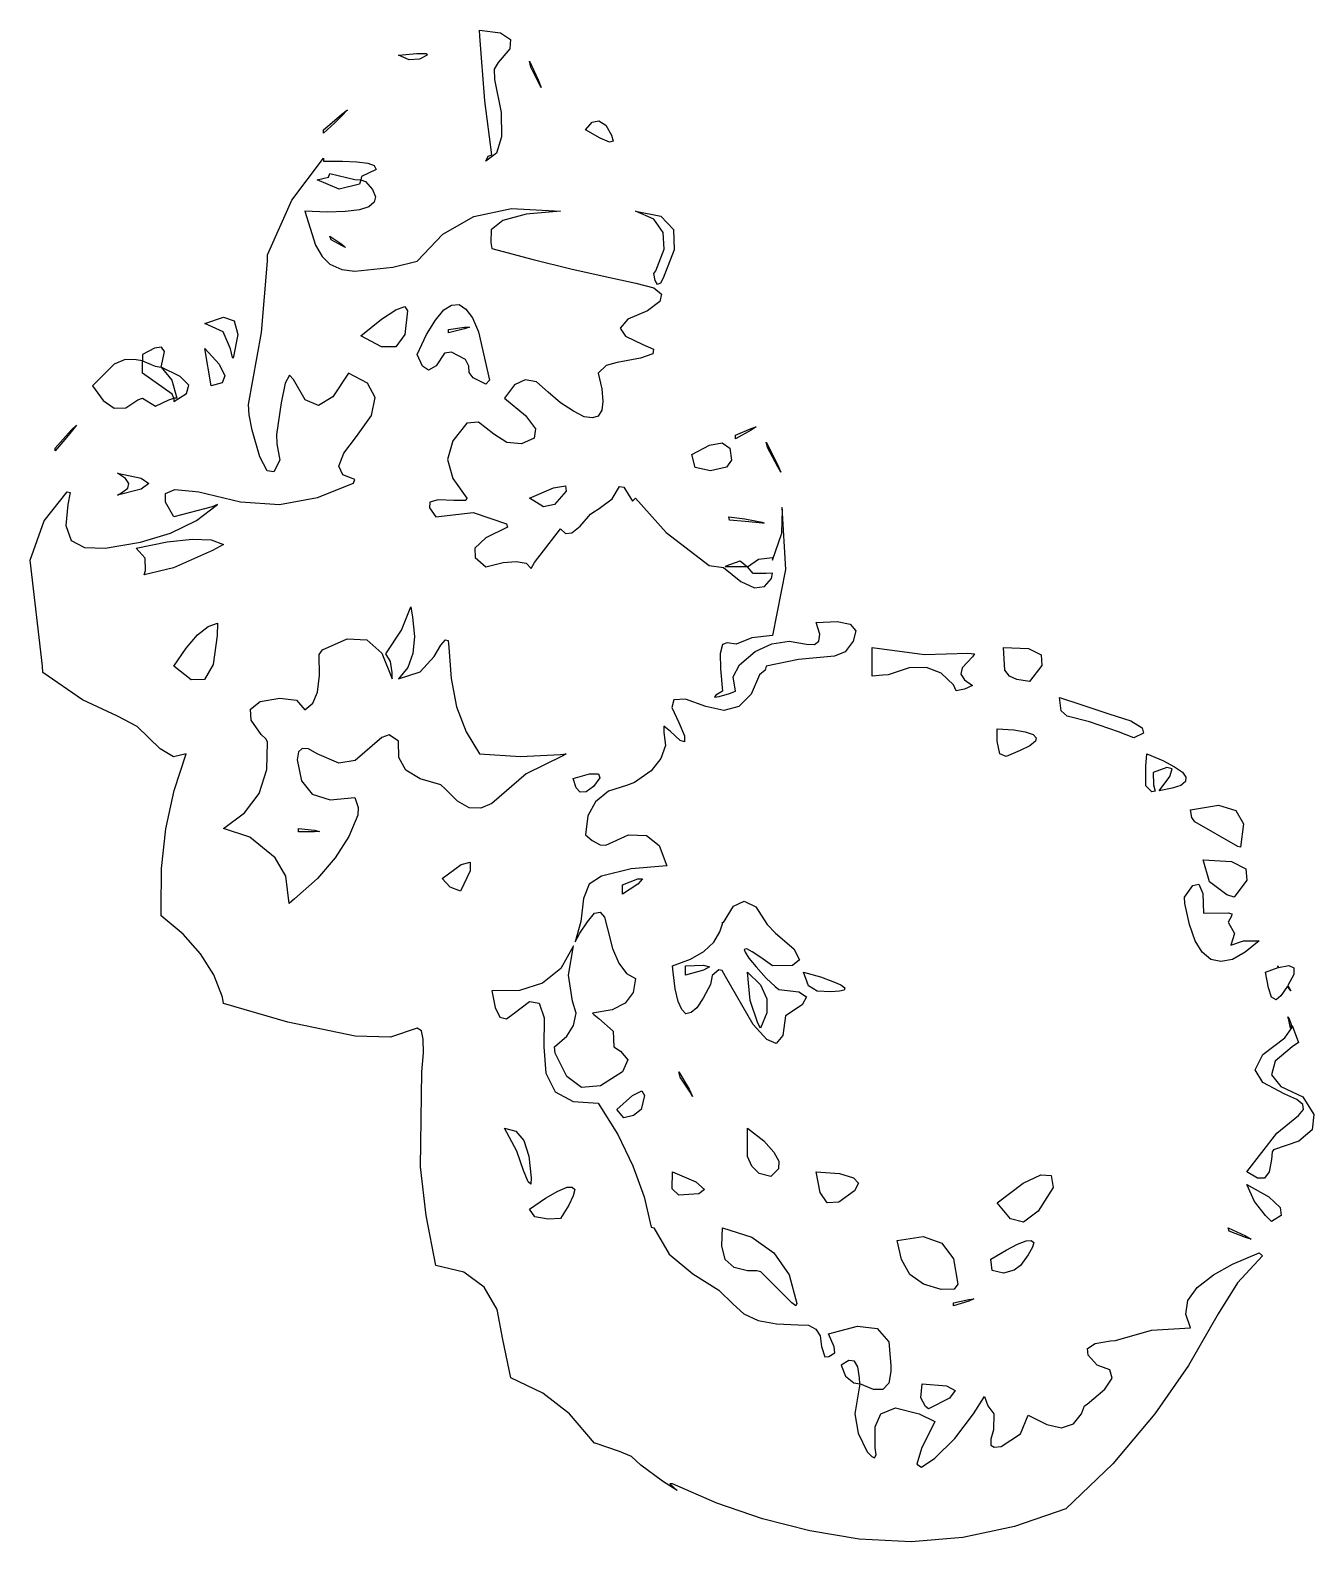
# Model space of a CAD drawing. Extents: x 0.79 to 3.81, y 5.59 to 9.16.
import ezdxf

# ---------------------------------------------------------------- set-up
doc = ezdxf.new("R2010")
doc.units = 0
doc.layers.get('0').update_dxf_attribs({"linetype": 'CONTINUOUS'})

msp = doc.modelspace()

# ---------------------------------------------------------------- linework, layer by layer
for p, q in [((1.8464, 9.1456), (1.8454, 9.1596)), ((1.8454, 9.1596), (1.8954, 9.1536)), ((1.8584, 8.9926), (1.8464, 9.1456)), ((1.8954, 9.1536), (1.9184, 9.1376)), ((1.9184, 9.1376), (1.9174, 9.1156)), ((1.6544, 9.1006), (1.6974, 9.1046)), ((1.6794, 9.0896), (1.6544, 9.1006)), ((1.6974, 9.1046), (1.7194, 9.1046)), ((1.7224, 9.1006), (1.7044, 9.0916)), ((1.7194, 9.1046), (1.7224, 9.1006)), ((1.9174, 9.1156), (1.8894, 9.0836)), ((1.7044, 9.0916), (1.6794, 9.0896)), ((1.8894, 9.0836), (1.8804, 9.0676)), ((1.8804, 9.0676), (1.8814, 9.0436)), ((1.9664, 9.0726), (1.9634, 9.0866)), ((1.9634, 9.0866), (1.9844, 9.0426)), ((1.9854, 9.0346), (1.9664, 9.0726)), ((1.8814, 9.0436), (1.8964, 8.9656)), ((1.9844, 9.0426), (1.9914, 9.0246)), ((1.9914, 9.0246), (1.9854, 9.0346)), ((1.8744, 8.8656), (1.8584, 8.9926)), ((1.5034, 8.9466), (1.5204, 8.9616)), ((1.5204, 8.9576), (1.5034, 8.9406)), ((1.5204, 8.9616), (1.5344, 8.9716)), ((1.5344, 8.9716), (1.5204, 8.9576)), ((1.8964, 8.9656), (1.8974, 8.9076)), ((1.4774, 8.9246), (1.5034, 8.9466)), ((1.5034, 8.9406), (1.4774, 8.9166)), ((1.4774, 8.9166), (1.4774, 8.9246)), ((2.0954, 8.9246), (2.1114, 8.9426)), ((2.1304, 8.9046), (2.0954, 8.9246)), ((2.1114, 8.9426), (2.1274, 8.9456)), ((2.1274, 8.9456), (2.1434, 8.9356)), ((2.1434, 8.9356), (2.1574, 8.9116)), ((1.8974, 8.9076), (1.8854, 8.8696)), ((2.1524, 8.8956), (2.1304, 8.9046)), ((2.1614, 8.8976), (2.1524, 8.8956)), ((2.1574, 8.9116), (2.1614, 8.8976)), ((1.4024, 8.7586), (1.4774, 8.8576)), ((1.4774, 8.8576), (1.4774, 8.8506)), ((1.4774, 8.8506), (1.5224, 8.8506)), ((1.5224, 8.8506), (1.5564, 8.8486)), ((1.5564, 8.8486), (1.5824, 8.8456)), ((1.8854, 8.8696), (1.8604, 8.8506)), ((1.8604, 8.8506), (1.8664, 8.8626)), ((1.8664, 8.8626), (1.8744, 8.8656)), ((1.4624, 8.8066), (1.4894, 8.8126)), ((1.4894, 8.8126), (1.4924, 8.8216)), ((1.4924, 8.8216), (1.5514, 8.8076)), ((1.5674, 8.8146), (1.5654, 8.8066)), ((1.6014, 8.8306), (1.5674, 8.8146)), ((1.5824, 8.8456), (1.5974, 8.8406)), ((1.5974, 8.8406), (1.6014, 8.8306)), ((1.5144, 8.7846), (1.4624, 8.8066)), ((1.5624, 8.7966), (1.5144, 8.7846)), ((1.5514, 8.8076), (1.5654, 8.8066)), ((1.5654, 8.8066), (1.5624, 8.7966)), ((1.5654, 8.8066), (1.5764, 8.8026)), ((1.5764, 8.8026), (1.5934, 8.7836)), ((1.5934, 8.7836), (1.6004, 8.7666)), ((1.3454, 8.6296), (1.4024, 8.7586)), ((1.5844, 8.7426), (1.5624, 8.7356)), ((1.5974, 8.7536), (1.5844, 8.7426)), ((1.6004, 8.7666), (1.5974, 8.7536)), ((1.4864, 8.7306), (1.4334, 8.7326)), ((1.4334, 8.7326), (1.4584, 8.6526)), ((1.5294, 8.7316), (1.4864, 8.7306)), ((1.5624, 8.7356), (1.5294, 8.7316)), ((1.7594, 8.6786), (1.8324, 8.7196)), ((1.8324, 8.7196), (1.9214, 8.7386)), ((1.9004, 8.7106), (1.8734, 8.6886)), ((1.9554, 8.7256), (1.9004, 8.7106)), ((1.9214, 8.7386), (2.0224, 8.7336)), ((2.0364, 8.7326), (1.9554, 8.7256)), ((2.0224, 8.7336), (2.0364, 8.7326)), ((2.2574, 8.7136), (2.2134, 8.7326)), ((2.2134, 8.7326), (2.2734, 8.7206)), ((2.2794, 8.6826), (2.2574, 8.7136)), ((2.2734, 8.7206), (2.3034, 8.6896)), ((1.4924, 8.6736), (1.5204, 8.6546)), ((1.4954, 8.6646), (1.4924, 8.6736)), ((1.6984, 8.6146), (1.7594, 8.6786)), ((1.8734, 8.6886), (1.8724, 8.6586)), ((2.2814, 8.6426), (2.2794, 8.6826)), ((2.3034, 8.6896), (2.3054, 8.6416)), ((1.4584, 8.6526), (1.4744, 8.6256)), ((1.5214, 8.6506), (1.4954, 8.6646)), ((1.5204, 8.6546), (1.5294, 8.6466)), ((1.5294, 8.6466), (1.5214, 8.6506)), ((1.8724, 8.6586), (1.8744, 8.6446)), ((1.8744, 8.6446), (1.9724, 8.6186)), ((2.2614, 8.5916), (2.2814, 8.6426)), ((2.3054, 8.6416), (2.2794, 8.5746)), ((1.3314, 8.4466), (1.3454, 8.6146)), ((1.3454, 8.6146), (1.3454, 8.6296)), ((1.4744, 8.6256), (1.4924, 8.6076)), ((1.4924, 8.6076), (1.5204, 8.5946)), ((1.5514, 8.5906), (1.6414, 8.6006)), ((1.6414, 8.6006), (1.6984, 8.6146)), ((1.9724, 8.6186), (2.0614, 8.5966)), ((2.0614, 8.5966), (2.1424, 8.5786)), ((1.5204, 8.5946), (1.5514, 8.5906)), ((2.1424, 8.5786), (2.2144, 8.5626)), ((2.2144, 8.5626), (2.2574, 8.5516)), ((2.2574, 8.5856), (2.2614, 8.5916)), ((2.2604, 8.5686), (2.2574, 8.5856)), ((2.2654, 8.5596), (2.2604, 8.5686)), ((2.2724, 8.5626), (2.2654, 8.5596)), ((2.2794, 8.5746), (2.2724, 8.5626)), ((2.2574, 8.5516), (2.2754, 8.5366)), ((2.2754, 8.5366), (2.2714, 8.5196)), ((1.6144, 8.4776), (1.6484, 8.4996)), ((1.6484, 8.4996), (1.6694, 8.5076)), ((1.6694, 8.5076), (1.6754, 8.4976)), ((1.6754, 8.4976), (1.6694, 8.4416)), ((1.7414, 8.4756), (1.7614, 8.4996)), ((1.7614, 8.4996), (1.7794, 8.5106)), ((1.7794, 8.5106), (1.7974, 8.5126)), ((1.7974, 8.5126), (1.8134, 8.5016)), ((1.8134, 8.5016), (1.8294, 8.4806)), ((2.2424, 8.4976), (2.1954, 8.4776)), ((2.2714, 8.5196), (2.2424, 8.4976)), ((1.1974, 8.4676), (1.2414, 8.4826)), ((1.2404, 8.4476), (1.1974, 8.4676)), ((1.2414, 8.4826), (1.2664, 8.4736)), ((1.2664, 8.4736), (1.2754, 8.4416)), ((1.5654, 8.4386), (1.6144, 8.4776)), ((1.7204, 8.4416), (1.7414, 8.4756)), ((1.7724, 8.4536), (1.8104, 8.4586)), ((1.8104, 8.4546), (1.7724, 8.4456)), ((1.8104, 8.4586), (1.8224, 8.4586)), ((1.8224, 8.4586), (1.8104, 8.4546)), ((1.8294, 8.4806), (1.8434, 8.4476)), ((2.1954, 8.4776), (2.1774, 8.4566)), ((2.1774, 8.4566), (2.1904, 8.4376)), ((1.2584, 8.4076), (1.2404, 8.4476)), ((1.2754, 8.4416), (1.2644, 8.3856)), ((1.3004, 8.2766), (1.3314, 8.4466)), ((1.6144, 8.4126), (1.5654, 8.4386)), ((1.6694, 8.4416), (1.6484, 8.4126)), ((1.6984, 8.3946), (1.7204, 8.4416)), ((1.7724, 8.4456), (1.7724, 8.4536)), ((1.8434, 8.4476), (1.8694, 8.3336)), ((2.1904, 8.4376), (2.2314, 8.4176)), ((1.0094, 8.3826), (0.9834, 8.3716)), ((1.0354, 8.3816), (1.0094, 8.3826)), ((1.0784, 8.4096), (1.0504, 8.3946)), ((1.0504, 8.3946), (1.0504, 8.3796)), ((1.0954, 8.4116), (1.0784, 8.4096)), ((1.1024, 8.4016), (1.0954, 8.4116)), ((1.0974, 8.3786), (1.1024, 8.4016)), ((1.1974, 8.4086), (1.2314, 8.3716)), ((1.2124, 8.3206), (1.1974, 8.4086)), ((1.2624, 8.3876), (1.2584, 8.4076)), ((1.2644, 8.3856), (1.2624, 8.3876)), ((1.6484, 8.4126), (1.6144, 8.4126)), ((1.7114, 8.3666), (1.6984, 8.3946)), ((1.7634, 8.3976), (1.7434, 8.3676)), ((1.7794, 8.3996), (1.7634, 8.3976)), ((1.8124, 8.3826), (1.7794, 8.3996)), ((1.8204, 8.3666), (1.8124, 8.3826)), ((2.2254, 8.3856), (2.1704, 8.3756)), ((2.2544, 8.3956), (2.2254, 8.3856)), ((2.2314, 8.4176), (2.2564, 8.4066)), ((2.2564, 8.4066), (2.2544, 8.3956)), ((0.9834, 8.3716), (0.9324, 8.3206)), ((1.0504, 8.3796), (1.0354, 8.3816)), ((1.0504, 8.3646), (1.0504, 8.3796)), ((1.0504, 8.3796), (1.0804, 8.3666)), ((1.0504, 8.3506), (1.0504, 8.3646)), ((1.1204, 8.3006), (1.0504, 8.3506)), ((1.0804, 8.3666), (1.0944, 8.3646)), ((1.0944, 8.3646), (1.0974, 8.3786)), ((1.1394, 8.3426), (1.0944, 8.3646)), ((1.0944, 8.3646), (1.1194, 8.3336)), ((1.2314, 8.3716), (1.2444, 8.3436)), ((1.5364, 8.3506), (1.4994, 8.2946)), ((1.5814, 8.3266), (1.5364, 8.3506)), ((1.7254, 8.3576), (1.7114, 8.3666)), ((1.7434, 8.3676), (1.7254, 8.3576)), ((1.8214, 8.3516), (1.8204, 8.3666)), ((1.8304, 8.3396), (1.8214, 8.3516)), ((2.1444, 8.3686), (2.1254, 8.3506)), ((2.1254, 8.3506), (2.1344, 8.3136)), ((2.1704, 8.3756), (2.1444, 8.3686)), ((0.9324, 8.3206), (0.9574, 8.2856)), ((1.1194, 8.3336), (1.1314, 8.2916)), ((1.1594, 8.3216), (1.1394, 8.3426)), ((1.1544, 8.3026), (1.1594, 8.3216)), ((1.2384, 8.3276), (1.2124, 8.3206)), ((1.2444, 8.3436), (1.2384, 8.3276)), ((1.3874, 8.3266), (1.3774, 8.2806)), ((1.3974, 8.3456), (1.3874, 8.3266)), ((1.4064, 8.3356), (1.3974, 8.3456)), ((1.4344, 8.2876), (1.4064, 8.3356)), ((1.5994, 8.2926), (1.5814, 8.3266)), ((1.8604, 8.3246), (1.8304, 8.3396)), ((1.8694, 8.3336), (1.8604, 8.3246)), ((1.9284, 8.3226), (1.9044, 8.2916)), ((1.9534, 8.3346), (1.9284, 8.3226)), ((1.9804, 8.3296), (1.9534, 8.3346)), ((2.0074, 8.3056), (1.9804, 8.3296)), ((2.1344, 8.3136), (2.1364, 8.2836)), ((0.9574, 8.2856), (0.9834, 8.2676)), ((1.0114, 8.2686), (1.0394, 8.2876)), ((1.0394, 8.2876), (1.0504, 8.2916)), ((1.0504, 8.2916), (1.0814, 8.2726)), ((1.0814, 8.2726), (1.1124, 8.2876)), ((1.1124, 8.2876), (1.1244, 8.2916)), ((1.1244, 8.2916), (1.1204, 8.3006)), ((1.1244, 8.2836), (1.1544, 8.3026)), ((1.1314, 8.2916), (1.1244, 8.2916)), ((1.1244, 8.2916), (1.1244, 8.2836)), ((1.3024, 8.2516), (1.3004, 8.2766)), ((1.3774, 8.2806), (1.3664, 8.2056)), ((1.4654, 8.2736), (1.4344, 8.2876)), ((1.4994, 8.2946), (1.4654, 8.2736)), ((1.5904, 8.2506), (1.5994, 8.2926)), ((1.9044, 8.2916), (1.9544, 8.2506)), ((2.0364, 8.2806), (2.0074, 8.3056)), ((2.0674, 8.2606), (2.0364, 8.2806)), ((2.1364, 8.2836), (2.1344, 8.2626)), ((0.9834, 8.2676), (1.0114, 8.2686)), ((1.3094, 8.2156), (1.3024, 8.2516)), ((1.5554, 8.2006), (1.5904, 8.2506)), ((1.9544, 8.2506), (1.9774, 8.2186)), ((2.0924, 8.2476), (2.0674, 8.2606)), ((2.1124, 8.2446), (2.0924, 8.2476)), ((2.1254, 8.2486), (2.1124, 8.2446)), ((2.1344, 8.2626), (2.1254, 8.2486)), ((0.8444, 8.1736), (0.8824, 8.2156)), ((0.8824, 8.2116), (0.8674, 8.1936)), ((0.8824, 8.2156), (0.8944, 8.2276)), ((0.8944, 8.2276), (0.8824, 8.2116)), ((1.3274, 8.1526), (1.3094, 8.2156)), ((1.3664, 8.2056), (1.3674, 8.1836)), ((1.8154, 8.2326), (1.7824, 8.1906)), ((1.8434, 8.2346), (1.8154, 8.2326)), ((1.8794, 8.2066), (1.8434, 8.2346)), ((1.9104, 8.1866), (1.8794, 8.2066)), ((1.9774, 8.2186), (1.9744, 8.1966)), ((2.4494, 8.2036), (2.4864, 8.2196)), ((2.4864, 8.2156), (2.4494, 8.1956)), ((2.4864, 8.2196), (2.4984, 8.2236)), ((2.4984, 8.2236), (2.4864, 8.2156)), ((0.8674, 8.1936), (0.8444, 8.1666)), ((0.8444, 8.1666), (0.8444, 8.1736)), ((1.3674, 8.1836), (1.3744, 8.1446)), ((1.5254, 8.1616), (1.5554, 8.2006)), ((1.7824, 8.1906), (1.7704, 8.1466)), ((1.9444, 8.1836), (1.9104, 8.1866)), ((1.9744, 8.1966), (1.9444, 8.1836)), ((2.3464, 8.1586), (2.3884, 8.1806)), ((2.3884, 8.1806), (2.4184, 8.1856)), ((2.4184, 8.1856), (2.4364, 8.1736)), ((2.4364, 8.1736), (2.4404, 8.1446)), ((2.4494, 8.1956), (2.4494, 8.2036)), ((2.5224, 8.1876), (2.5484, 8.1366)), ((2.5254, 8.1746), (2.5224, 8.1876)), ((2.5494, 8.1296), (2.5254, 8.1746)), ((1.3444, 8.1196), (1.3274, 8.1526)), ((1.3744, 8.1446), (1.3604, 8.1176)), ((1.5134, 8.1306), (1.5254, 8.1616)), ((1.7704, 8.1466), (1.7824, 8.1016)), ((2.3544, 8.1276), (2.3464, 8.1586)), ((2.4404, 8.1446), (2.4284, 8.1286)), ((2.5484, 8.1366), (2.5564, 8.1166)), ((1.0104, 8.1016), (0.9914, 8.1146)), ((0.9914, 8.1146), (1.0474, 8.1026)), ((1.0184, 8.0896), (1.0104, 8.1016)), ((1.0474, 8.1026), (1.0654, 8.0896)), ((1.3604, 8.1176), (1.3444, 8.1196)), ((1.5234, 8.1106), (1.5134, 8.1306)), ((1.5514, 8.0996), (1.5234, 8.1106)), ((1.5484, 8.0906), (1.5514, 8.0996)), ((1.7824, 8.1016), (1.8154, 8.0556)), ((2.3904, 8.1196), (2.3544, 8.1276)), ((2.4284, 8.1286), (2.3904, 8.1196)), ((2.5564, 8.1166), (2.5494, 8.1296)), ((0.8184, 8.0016), (0.8724, 8.0706)), ((0.8724, 8.0706), (0.8794, 8.0686)), ((0.8794, 8.0686), (0.8744, 8.0406)), ((1.0474, 8.0766), (0.9914, 8.0626)), ((0.9914, 8.0626), (1.0004, 8.0676)), ((1.0004, 8.0676), (1.0154, 8.0786)), ((1.0154, 8.0786), (1.0184, 8.0896)), ((1.0654, 8.0896), (1.0474, 8.0766)), ((1.1044, 8.0666), (1.1264, 8.0756)), ((1.1044, 8.0456), (1.1044, 8.0666)), ((1.1264, 8.0756), (1.1684, 8.0716)), ((1.1684, 8.0716), (1.1834, 8.0706)), ((1.1834, 8.0706), (1.2814, 8.0466)), ((1.4634, 8.0566), (1.5484, 8.0906)), ((1.9634, 8.0556), (2.0204, 8.0796)), ((2.0204, 8.0796), (2.0484, 8.0846)), ((2.0504, 8.0716), (2.0224, 8.0406)), ((2.0484, 8.0846), (2.0504, 8.0716)), ((2.1584, 8.0536), (2.1764, 8.0826)), ((2.1764, 8.0826), (2.1864, 8.0816)), ((2.1864, 8.0816), (2.2064, 8.0486)), ((0.8744, 8.0406), (0.8694, 7.9906)), ((1.1244, 8.0116), (1.1044, 8.0456)), ((1.2144, 8.0346), (1.1244, 8.0116)), ((1.1774, 8.0026), (1.2274, 8.0406)), ((1.2274, 8.0406), (1.2144, 8.0346)), ((1.2814, 8.0466), (1.3734, 8.0406)), ((1.3734, 8.0406), (1.4634, 8.0566)), ((1.7284, 8.0456), (1.7274, 8.0326)), ((1.7274, 8.0326), (1.7424, 8.0116)), ((1.7484, 8.0516), (1.7284, 8.0456)), ((1.7854, 8.0496), (1.7484, 8.0516)), ((1.8134, 8.0496), (1.7854, 8.0496)), ((1.8154, 8.0556), (1.8134, 8.0496)), ((1.9964, 8.0346), (1.9634, 8.0556)), ((2.0224, 8.0406), (1.9964, 8.0346)), ((2.1134, 8.0216), (2.1284, 8.0306)), ((2.1284, 8.0306), (2.1584, 8.0536)), ((2.2064, 8.0486), (2.2134, 8.0556)), ((2.2134, 8.0556), (2.2864, 7.9746)), ((2.5604, 8.0276), (2.5594, 8.0336)), ((2.5594, 8.0336), (2.5674, 7.8866)), ((2.5594, 7.9726), (2.5604, 8.0276)), ((0.7854, 7.9086), (0.8184, 8.0016)), ((0.8694, 7.9906), (0.8824, 7.9556)), ((1.1164, 7.9726), (1.1774, 8.0026)), ((1.7424, 8.0116), (1.8304, 8.0216)), ((1.8304, 8.0216), (1.9094, 7.9946)), ((1.9094, 7.9946), (1.9114, 7.9866)), ((2.0834, 7.9896), (2.1074, 8.0176)), ((2.1074, 8.0176), (2.1134, 8.0216)), ((2.4344, 8.0116), (2.4714, 8.0066)), ((2.4354, 8.0036), (2.4344, 8.0116)), ((2.4724, 8.0006), (2.4354, 8.0036)), ((2.4714, 8.0066), (2.4964, 8.0016)), ((2.4974, 7.9976), (2.4724, 8.0006)), ((2.4964, 8.0016), (2.5124, 7.9986)), ((2.5124, 7.9966), (2.4974, 7.9976)), ((2.5124, 7.9986), (2.5174, 7.9966)), ((2.5174, 7.9966), (2.5124, 7.9966)), ((0.8824, 7.9556), (0.9134, 7.9386)), ((1.0454, 7.9516), (1.1164, 7.9726)), ((1.1084, 7.9526), (1.1674, 7.9586)), ((1.1674, 7.9586), (1.2124, 7.9566)), ((1.2124, 7.9566), (1.2414, 7.9456)), ((1.8604, 7.9616), (1.8344, 7.9376)), ((1.9114, 7.9866), (1.8604, 7.9616)), ((1.9754, 7.9036), (2.0364, 7.9826)), ((2.0364, 7.9826), (2.0484, 7.9716)), ((2.0484, 7.9716), (2.0634, 7.9736)), ((2.0634, 7.9736), (2.0834, 7.9896)), ((2.2864, 7.9746), (2.3874, 7.8966)), ((2.5374, 7.9086), (2.5594, 7.9726)), ((0.9134, 7.9386), (0.9624, 7.9376)), ((0.9624, 7.9376), (1.0454, 7.9516)), ((1.0354, 7.9376), (1.1084, 7.9526)), ((1.0564, 7.9136), (1.0354, 7.9376)), ((1.2154, 7.9316), (1.1234, 7.8906)), ((1.2414, 7.9456), (1.2154, 7.9316)), ((1.8344, 7.9376), (1.8354, 7.9156)), ((0.8144, 7.6586), (0.7854, 7.9086)), ((1.1234, 7.8906), (1.0544, 7.8746)), ((1.0544, 7.8746), (1.0574, 7.8846)), ((1.0574, 7.8846), (1.0564, 7.9136)), ((1.8354, 7.9156), (1.8604, 7.8936)), ((1.8604, 7.8936), (1.9014, 7.9036)), ((1.9014, 7.9036), (1.9324, 7.9056)), ((1.9324, 7.9056), (1.9554, 7.9016)), ((1.9554, 7.9016), (1.9674, 7.8896)), ((1.9674, 7.8896), (1.9754, 7.9036)), ((2.3874, 7.8966), (2.4214, 7.8916)), ((2.4214, 7.8916), (2.4624, 7.8586)), ((2.4254, 7.8936), (2.4274, 7.8956)), ((2.4634, 7.8936), (2.4254, 7.8936)), ((2.4274, 7.8956), (2.4604, 7.9076)), ((2.4604, 7.9076), (2.4784, 7.8936)), ((2.4784, 7.8936), (2.4634, 7.8936)), ((2.4784, 7.8936), (2.5044, 7.9116)), ((2.4914, 7.8776), (2.4784, 7.8936)), ((2.5044, 7.9116), (2.5374, 7.9156)), ((2.5374, 7.9156), (2.5374, 7.9086)), ((2.5674, 7.8866), (2.5374, 7.7316)), ((2.4624, 7.8586), (2.4944, 7.8436)), ((2.5224, 7.8776), (2.4914, 7.8776)), ((2.5184, 7.8466), (2.5344, 7.8656)), ((2.5374, 7.8786), (2.5224, 7.8776)), ((2.5344, 7.8656), (2.5374, 7.8786)), ((2.4944, 7.8436), (2.5184, 7.8466)), ((1.6614, 7.7436), (1.6834, 7.7986)), ((1.6834, 7.7986), (1.6874, 7.7746)), ((1.1804, 7.7326), (1.2054, 7.7526)), ((1.2054, 7.7526), (1.2274, 7.7606)), ((1.2274, 7.7606), (1.2264, 7.7316)), ((1.6244, 7.6876), (1.6614, 7.7436)), ((1.6874, 7.7746), (1.6924, 7.7286)), ((2.6404, 7.7616), (2.6894, 7.7646)), ((2.6484, 7.7346), (2.6404, 7.7616)), ((2.6894, 7.7646), (2.7204, 7.7576)), ((2.7204, 7.7576), (2.7334, 7.7426)), ((2.7334, 7.7426), (2.7274, 7.7176)), ((1.1534, 7.7016), (1.1804, 7.7326)), ((1.2264, 7.7316), (1.2174, 7.6626)), ((1.4754, 7.6976), (1.5334, 7.7236)), ((1.5334, 7.7236), (1.5794, 7.7206)), ((1.5794, 7.7206), (1.6154, 7.6896)), ((1.6924, 7.7286), (1.6884, 7.6886)), ((1.7384, 7.6816), (1.7544, 7.7086)), ((1.7544, 7.7086), (1.7654, 7.7206)), ((1.7654, 7.7206), (1.7714, 7.7196)), ((1.7714, 7.7196), (1.7734, 7.7026)), ((2.4194, 7.7096), (2.4134, 7.6886)), ((2.4304, 7.7136), (2.4194, 7.7096)), ((2.4514, 7.7106), (2.4304, 7.7136)), ((2.4884, 7.7256), (2.4514, 7.7106)), ((2.5374, 7.7316), (2.4884, 7.7256)), ((2.4964, 7.6936), (2.5354, 7.7116)), ((2.5354, 7.7116), (2.5764, 7.7176)), ((2.5764, 7.7176), (2.6174, 7.7106)), ((2.6174, 7.7106), (2.6364, 7.7096)), ((2.6364, 7.7096), (2.6464, 7.7176)), ((2.6464, 7.7176), (2.6484, 7.7346)), ((2.7274, 7.7176), (2.7084, 7.6926)), ((1.1244, 7.6586), (1.1534, 7.7016)), ((1.4674, 7.6866), (1.4754, 7.6976)), ((1.4684, 7.6366), (1.4674, 7.6866)), ((1.6154, 7.6896), (1.6394, 7.6286)), ((1.6354, 7.6696), (1.6244, 7.6876)), ((1.6394, 7.6436), (1.6354, 7.6696)), ((1.6884, 7.6886), (1.6764, 7.6556)), ((1.7054, 7.6456), (1.7384, 7.6816)), ((1.7734, 7.7026), (1.7784, 7.6296)), ((2.4134, 7.6886), (2.4144, 7.6526)), ((2.4594, 7.6616), (2.4964, 7.6936)), ((2.5984, 7.6746), (2.5224, 7.6586)), ((2.6834, 7.6826), (2.5984, 7.6746)), ((2.7084, 7.6926), (2.6834, 7.6826)), ((2.7724, 7.6586), (2.7724, 7.7026)), ((2.7724, 7.7026), (2.8954, 7.6866)), ((2.8954, 7.6866), (2.9984, 7.6896)), ((3.0094, 7.6806), (2.9974, 7.6686)), ((2.9984, 7.6896), (3.0134, 7.6876)), ((3.0134, 7.6876), (3.0094, 7.6806)), ((3.0854, 7.6496), (3.0824, 7.7026)), ((3.0824, 7.7026), (3.1414, 7.7006)), ((3.1414, 7.7006), (3.1714, 7.6856)), ((3.1714, 7.6856), (3.1724, 7.6606)), ((0.8154, 7.6436), (0.8144, 7.6586)), ((0.9084, 7.5796), (0.8154, 7.6436)), ((1.1654, 7.6266), (1.1244, 7.6586)), ((1.2174, 7.6626), (1.1964, 7.6276)), ((1.4634, 7.5976), (1.4684, 7.6366)), ((1.6394, 7.6286), (1.6394, 7.6436)), ((1.6764, 7.6556), (1.6544, 7.6286)), ((1.6544, 7.6286), (1.7054, 7.6456)), ((2.4144, 7.6526), (2.4194, 7.5996)), ((2.4444, 7.6336), (2.4594, 7.6616)), ((2.4494, 7.5996), (2.4444, 7.6336)), ((2.5064, 7.6386), (2.4864, 7.5926)), ((2.5194, 7.6496), (2.5064, 7.6386)), ((2.5224, 7.6586), (2.5194, 7.6496)), ((2.7724, 7.6356), (2.7724, 7.6586)), ((2.7974, 7.6376), (2.7724, 7.6356)), ((2.8104, 7.6386), (2.7974, 7.6376)), ((2.8594, 7.6546), (2.8104, 7.6386)), ((2.9004, 7.6556), (2.8594, 7.6546)), ((2.9354, 7.6426), (2.9004, 7.6556)), ((2.9644, 7.6146), (2.9354, 7.6426)), ((2.9844, 7.6546), (2.9814, 7.6396)), ((2.9814, 7.6396), (2.9904, 7.6266)), ((2.9974, 7.6686), (2.9844, 7.6546)), ((3.0964, 7.6356), (3.0854, 7.6496)), ((3.1134, 7.6276), (3.0964, 7.6356)), ((3.1724, 7.6606), (3.1434, 7.6226)), ((1.1964, 7.6276), (1.1654, 7.6266)), ((1.7784, 7.6296), (1.7914, 7.5626)), ((2.4194, 7.5996), (2.4034, 7.5906)), ((2.4354, 7.5946), (2.4494, 7.5996)), ((2.9704, 7.6006), (2.9644, 7.6146)), ((2.9904, 7.6046), (2.9704, 7.6006)), ((2.9904, 7.6266), (3.0094, 7.6136)), ((3.0094, 7.6136), (2.9904, 7.6046)), ((3.1434, 7.6226), (3.1134, 7.6276)), ((0.9914, 7.5406), (0.9084, 7.5796)), ((1.3054, 7.5576), (1.3284, 7.5756)), ((1.3284, 7.5756), (1.3744, 7.5836)), ((1.3744, 7.5836), (1.4134, 7.5786)), ((1.4134, 7.5786), (1.4334, 7.5556)), ((1.4334, 7.5556), (1.4524, 7.5716)), ((1.4524, 7.5716), (1.4634, 7.5976)), ((1.7914, 7.5626), (1.8144, 7.5036)), ((2.3044, 7.5796), (2.2994, 7.5616)), ((2.3314, 7.5806), (2.3044, 7.5796)), ((2.3794, 7.5636), (2.3314, 7.5806)), ((2.4224, 7.5546), (2.3794, 7.5636)), ((2.4034, 7.5906), (2.4004, 7.5856)), ((2.4004, 7.5856), (2.4114, 7.5876)), ((2.4114, 7.5876), (2.4354, 7.5946)), ((2.4574, 7.5636), (2.4224, 7.5546)), ((2.4864, 7.5926), (2.4574, 7.5636)), ((3.2144, 7.5846), (3.2644, 7.5686)), ((3.2184, 7.5536), (3.2144, 7.5846)), ((3.2644, 7.5686), (3.3304, 7.5466)), ((1.0374, 7.5166), (0.9914, 7.5406)), ((1.3064, 7.5316), (1.3054, 7.5576)), ((1.3304, 7.4976), (1.3064, 7.5316)), ((2.2994, 7.5616), (2.3164, 7.5256)), ((3.2324, 7.5406), (3.2184, 7.5536)), ((3.2854, 7.5276), (3.2324, 7.5406)), ((3.3534, 7.5036), (3.2854, 7.5276)), ((3.3304, 7.5466), (3.3824, 7.5296)), ((3.3824, 7.5296), (3.4094, 7.5136)), ((1.0924, 7.4636), (1.0374, 7.5166)), ((1.3424, 7.4866), (1.3304, 7.4976)), ((1.6324, 7.4966), (1.6154, 7.4906)), ((1.6544, 7.4816), (1.6324, 7.4966)), ((1.8144, 7.5036), (1.8454, 7.4516)), ((2.2964, 7.5046), (2.2804, 7.5176)), ((2.2804, 7.5176), (2.2804, 7.5026)), ((2.2804, 7.5026), (2.2844, 7.4716)), ((2.3194, 7.4836), (2.2964, 7.5046)), ((2.3164, 7.5256), (2.3294, 7.4946)), ((2.3294, 7.4946), (2.3294, 7.4806)), ((3.0674, 7.4816), (3.0674, 7.5106)), ((3.0674, 7.5106), (3.1064, 7.5086)), ((3.1064, 7.5086), (3.1334, 7.5036)), ((3.1334, 7.5036), (3.1524, 7.4976)), ((3.1524, 7.4976), (3.1594, 7.4896)), ((3.3894, 7.4896), (3.3534, 7.5036)), ((3.4124, 7.5006), (3.3894, 7.4896)), ((3.4094, 7.5136), (3.4124, 7.5006)), ((1.1234, 7.4446), (1.0924, 7.4636)), ((1.3454, 7.4796), (1.3424, 7.4866)), ((1.3434, 7.4146), (1.3454, 7.4796)), ((1.4184, 7.4566), (1.4154, 7.4376)), ((1.4274, 7.4646), (1.4184, 7.4566)), ((1.4424, 7.4636), (1.4274, 7.4646)), ((1.4624, 7.4516), (1.4424, 7.4636)), ((1.6154, 7.4906), (1.5524, 7.4366)), ((1.6554, 7.4436), (1.6544, 7.4816)), ((2.2844, 7.4716), (2.2734, 7.4406)), ((2.3294, 7.4806), (2.3194, 7.4836)), ((3.0734, 7.4516), (3.0674, 7.4816)), ((3.1214, 7.4596), (3.0884, 7.4456)), ((3.1444, 7.4706), (3.1214, 7.4596)), ((3.1574, 7.4816), (3.1444, 7.4706)), ((3.1594, 7.4896), (3.1574, 7.4816)), ((1.1534, 7.4516), (1.1234, 7.4446)), ((1.1254, 7.3656), (1.1534, 7.4516)), ((1.4154, 7.4376), (1.4254, 7.3886)), ((1.5134, 7.4296), (1.4624, 7.4516)), ((1.5524, 7.4366), (1.5134, 7.4296)), ((1.6714, 7.4136), (1.6554, 7.4436)), ((1.8454, 7.4516), (1.9424, 7.4456)), ((1.9424, 7.4456), (2.0364, 7.4506)), ((2.0424, 7.4476), (1.9554, 7.4046)), ((2.0364, 7.4506), (2.0504, 7.4516)), ((2.0504, 7.4516), (2.0424, 7.4476)), ((2.2734, 7.4406), (2.2504, 7.4116)), ((3.0884, 7.4456), (3.0734, 7.4516)), ((3.4184, 7.4226), (3.4204, 7.4516)), ((3.4184, 7.3766), (3.4184, 7.4226)), ((3.4204, 7.4516), (3.4584, 7.4366)), ((3.4674, 7.4196), (3.4354, 7.4076)), ((3.4584, 7.4366), (3.4854, 7.4216)), ((3.4804, 7.4166), (3.4674, 7.4196)), ((3.4854, 7.4216), (3.5044, 7.4086)), ((1.3254, 7.3586), (1.3434, 7.4146)), ((1.4254, 7.3886), (1.4504, 7.3566)), ((1.7054, 7.3926), (1.6714, 7.4136)), ((1.7544, 7.3786), (1.7054, 7.3926)), ((1.9554, 7.4046), (1.8744, 7.3346)), ((2.0664, 7.3936), (2.1054, 7.4046)), ((2.0734, 7.3716), (2.0664, 7.3936)), ((2.1054, 7.4046), (2.1264, 7.4046)), ((2.1294, 7.3956), (2.1144, 7.3746)), ((2.1264, 7.4046), (2.1294, 7.3956)), ((2.2114, 7.3846), (2.1924, 7.3776)), ((2.2504, 7.4116), (2.2114, 7.3846)), ((3.4354, 7.4076), (3.4364, 7.3786)), ((3.4494, 7.3646), (3.4744, 7.3986)), ((3.4744, 7.3986), (3.4804, 7.4166)), ((3.5114, 7.3866), (3.5004, 7.3776)), ((3.5044, 7.4086), (3.5124, 7.3966)), ((3.5124, 7.3966), (3.5114, 7.3866)), ((1.1054, 7.2746), (1.1254, 7.3656)), ((1.2914, 7.3126), (1.3254, 7.3586)), ((1.4504, 7.3566), (1.4934, 7.3436)), ((1.4934, 7.3436), (1.5514, 7.3486)), ((1.5514, 7.3486), (1.5594, 7.3256)), ((1.7644, 7.3696), (1.7544, 7.3786)), ((1.7934, 7.3406), (1.7644, 7.3696)), ((2.0834, 7.3616), (2.0734, 7.3716)), ((2.0974, 7.3626), (2.0834, 7.3616)), ((2.1144, 7.3746), (2.0974, 7.3626)), ((2.1504, 7.3636), (2.1194, 7.3386)), ((2.1924, 7.3776), (2.1504, 7.3636)), ((3.4324, 7.3626), (3.4184, 7.3766)), ((3.4404, 7.3636), (3.4324, 7.3626)), ((3.4364, 7.3786), (3.4404, 7.3636)), ((3.4804, 7.3706), (3.4494, 7.3646)), ((3.5004, 7.3776), (3.4804, 7.3706)), ((1.2414, 7.2756), (1.2914, 7.3126)), ((1.5594, 7.3256), (1.5584, 7.3076)), ((1.8214, 7.3246), (1.7934, 7.3406)), ((1.8484, 7.3236), (1.8214, 7.3246)), ((1.8744, 7.3346), (1.8484, 7.3236)), ((2.1194, 7.3386), (2.1014, 7.3056)), ((3.5234, 7.3196), (3.5894, 7.3306)), ((3.5264, 7.3016), (3.5234, 7.3196)), ((3.5894, 7.3306), (3.6304, 7.3186)), ((3.6304, 7.3186), (3.6484, 7.2866)), ((1.5584, 7.3076), (1.5374, 7.2566)), ((2.1014, 7.3056), (2.0954, 7.2606)), ((3.5334, 7.2916), (3.5264, 7.3016)), ((3.6354, 7.2336), (3.5334, 7.2916)), ((3.6484, 7.2866), (3.6414, 7.2316)), ((1.0954, 7.1816), (1.1054, 7.2746)), ((1.3034, 7.2556), (1.2414, 7.2756)), ((1.3634, 7.2066), (1.3034, 7.2556)), ((1.4184, 7.2676), (1.4184, 7.2756)), ((1.4184, 7.2756), (1.4564, 7.2716)), ((1.4564, 7.2676), (1.4184, 7.2676)), ((1.4564, 7.2716), (1.4684, 7.2686)), ((1.4684, 7.2686), (1.4564, 7.2676)), ((1.5374, 7.2566), (1.5054, 7.2066)), ((2.0954, 7.2606), (2.1114, 7.2476)), ((2.1114, 7.2476), (2.1304, 7.2376)), ((2.1434, 7.2366), (2.1974, 7.2606)), ((2.1974, 7.2606), (2.2394, 7.2596)), ((2.2394, 7.2596), (2.2694, 7.2356)), ((1.3884, 7.1636), (1.3634, 7.2066)), ((1.5054, 7.2066), (1.4634, 7.1576)), ((2.1304, 7.2376), (2.1434, 7.2366)), ((2.2694, 7.2356), (2.2874, 7.1876)), ((3.6414, 7.2316), (3.6354, 7.2336)), ((1.0944, 7.0836), (1.0954, 7.1816)), ((1.7574, 7.1576), (1.8024, 7.1906)), ((1.8234, 7.1756), (1.8004, 7.1276)), ((1.8024, 7.1906), (1.8234, 7.1966)), ((1.8234, 7.1966), (1.8234, 7.1756)), ((2.2034, 7.1806), (2.1334, 7.1636)), ((2.2874, 7.1876), (2.2034, 7.1806)), ((3.5534, 7.2016), (3.6204, 7.1976)), ((3.5684, 7.1496), (3.5534, 7.2016)), ((3.6204, 7.1976), (3.6544, 7.1806)), ((3.6544, 7.1806), (3.6564, 7.1536)), ((1.3964, 7.0986), (1.3884, 7.1636)), ((1.4634, 7.1576), (1.4094, 7.1096)), ((1.7764, 7.1376), (1.7574, 7.1576)), ((1.8004, 7.1276), (1.7764, 7.1376)), ((2.1044, 7.1446), (2.0914, 7.1106)), ((2.1334, 7.1636), (2.1044, 7.1446)), ((2.1834, 7.1426), (2.2194, 7.1566)), ((2.2194, 7.1446), (2.1834, 7.1206)), ((2.1834, 7.1206), (2.1834, 7.1426)), ((2.2194, 7.1566), (2.2304, 7.1566)), ((2.2304, 7.1566), (2.2194, 7.1446)), ((3.5094, 7.1136), (3.5294, 7.1416)), ((3.5294, 7.1416), (3.5434, 7.1446)), ((3.5434, 7.1446), (3.5524, 7.1226)), ((3.6094, 7.1196), (3.5684, 7.1496)), ((3.6564, 7.1536), (3.6264, 7.1136)), ((1.4094, 7.1096), (1.3964, 7.0986)), ((2.0914, 7.1106), (2.0844, 7.0566)), ((2.4454, 7.0926), (2.4704, 7.1046)), ((2.4704, 7.1046), (2.4974, 7.0906)), ((3.5104, 7.0986), (3.5094, 7.1136)), ((3.5214, 7.0496), (3.5104, 7.0986)), ((3.5524, 7.1226), (3.5544, 7.0756)), ((3.6264, 7.1136), (3.6094, 7.1196)), ((1.0944, 7.0696), (1.0944, 7.0836)), ((1.1464, 7.0266), (1.0944, 7.0696)), ((2.1004, 7.0556), (2.1174, 7.0756)), ((2.1174, 7.0756), (2.1304, 7.0786)), ((2.1304, 7.0786), (2.1404, 7.0666)), ((2.1404, 7.0666), (2.1474, 7.0386)), ((2.4214, 7.0536), (2.4454, 7.0926)), ((2.4974, 7.0906), (2.5244, 7.0496)), ((3.5544, 7.0756), (3.6124, 7.0766)), ((3.6124, 7.0766), (3.6214, 7.0746)), ((3.6204, 7.0686), (3.6124, 7.0546)), ((3.6214, 7.0746), (3.6204, 7.0686)), ((2.0844, 7.0566), (2.0714, 7.0086)), ((2.0714, 7.0086), (2.0824, 7.0286)), ((2.0824, 7.0286), (2.1004, 7.0556)), ((2.1474, 7.0386), (2.1594, 6.9926)), ((2.3984, 7.0076), (2.4124, 7.0316)), ((2.4124, 7.0316), (2.4194, 7.0506)), ((2.4194, 7.0506), (2.4194, 7.0546)), ((2.4194, 7.0546), (2.4214, 7.0536)), ((2.5244, 7.0496), (2.5444, 7.0286)), ((2.5444, 7.0286), (2.5874, 6.9916)), ((3.5344, 7.0106), (3.5214, 7.0496)), ((3.6124, 7.0546), (3.6274, 7.0276)), ((3.6274, 7.0276), (3.6184, 7.0006)), ((1.1874, 6.9796), (1.1464, 7.0266)), ((2.0674, 6.9986), (2.0374, 6.9456)), ((2.0554, 6.9296), (2.0674, 6.9986)), ((2.1594, 6.9926), (2.1744, 6.9576)), ((2.3754, 6.9856), (2.3984, 7.0076)), ((2.4764, 6.9916), (2.4704, 6.9906)), ((2.4894, 6.9846), (2.4764, 6.9916)), ((2.5874, 6.9916), (2.6004, 6.9656)), ((3.5514, 6.9836), (3.5344, 7.0106)), ((3.6184, 7.0006), (3.6484, 7.0106)), ((3.6484, 7.0106), (3.6854, 7.0106)), ((3.6854, 7.0106), (3.6524, 6.9836)), ((1.2184, 6.9306), (1.1874, 6.9796)), ((2.1744, 6.9576), (2.1924, 6.9336)), ((2.3014, 6.9516), (2.3434, 6.9676)), ((2.3434, 6.9676), (2.3754, 6.9856)), ((2.4704, 6.9906), (2.4724, 6.9836)), ((2.4724, 6.9836), (2.4814, 6.9696)), ((2.4814, 6.9696), (2.4984, 6.9496)), ((2.5094, 6.9716), (2.4894, 6.9846)), ((2.5374, 6.9516), (2.5094, 6.9716)), ((2.6004, 6.9656), (2.5844, 6.9526)), ((3.5714, 6.9666), (3.5514, 6.9836)), ((3.5954, 6.9616), (3.5714, 6.9666)), ((3.6224, 6.9666), (3.5954, 6.9616)), ((3.6524, 6.9836), (3.6224, 6.9666)), ((1.2394, 6.8776), (1.2184, 6.9306)), ((2.0374, 6.9456), (1.9944, 6.9106)), ((2.0654, 6.8686), (2.0554, 6.9296)), ((2.1924, 6.9336), (2.2134, 6.9216)), ((2.2134, 6.9216), (2.2084, 6.8886)), ((2.3024, 6.9366), (2.3014, 6.9516)), ((2.3074, 6.8976), (2.3024, 6.9366)), ((2.3314, 6.9516), (2.3744, 6.9536)), ((2.3314, 6.9296), (2.3314, 6.9516)), ((2.3744, 6.9416), (2.3314, 6.9296)), ((2.3744, 6.9536), (2.3884, 6.9496)), ((2.3884, 6.9496), (2.3744, 6.9416)), ((2.3944, 6.9286), (2.3904, 6.9076)), ((2.4104, 6.9426), (2.3944, 6.9286)), ((2.4184, 6.9406), (2.4104, 6.9426)), ((2.4264, 6.9266), (2.4184, 6.9406)), ((2.4914, 6.8136), (2.4264, 6.9266)), ((2.4844, 6.8696), (2.4784, 6.9366)), ((2.4784, 6.9366), (2.5084, 6.9066)), ((2.4984, 6.9496), (2.5224, 6.9226)), ((2.5224, 6.9226), (2.5434, 6.9026)), ((2.5844, 6.9526), (2.5374, 6.9516)), ((2.6104, 6.9366), (2.6504, 6.9256)), ((2.6224, 6.9046), (2.6104, 6.9366)), ((2.6504, 6.9256), (2.6794, 6.9146)), ((3.7004, 6.9366), (3.7304, 6.9476)), ((3.7074, 6.8996), (3.7004, 6.9366)), ((3.7294, 6.9516), (3.7314, 6.9476)), ((3.7304, 6.9476), (3.7294, 6.9516)), ((3.7314, 6.9476), (3.7554, 6.9526)), ((3.7674, 6.9316), (3.7534, 6.9056)), ((3.7554, 6.9526), (3.7674, 6.9466)), ((3.7674, 6.9466), (3.7674, 6.9316)), ((1.9404, 6.8936), (1.8744, 6.8926)), ((1.8744, 6.8926), (1.8824, 6.8536)), ((1.9944, 6.9106), (1.9404, 6.8936)), ((2.2084, 6.8886), (2.1894, 6.8636)), ((2.3144, 6.8676), (2.3074, 6.8976)), ((2.3904, 6.9076), (2.3734, 6.8756)), ((2.5084, 6.9066), (2.5234, 6.8736)), ((2.5434, 6.9026), (2.5524, 6.8956)), ((2.5524, 6.8956), (2.5994, 6.8906)), ((2.5994, 6.8906), (2.6174, 6.8786)), ((2.6424, 6.8916), (2.6224, 6.9046)), ((2.6744, 6.8906), (2.6424, 6.8916)), ((2.6954, 6.8916), (2.6744, 6.8906)), ((2.6794, 6.9146), (2.6984, 6.9066)), ((2.7064, 6.8946), (2.6954, 6.8916)), ((2.6984, 6.9066), (2.7074, 6.8996)), ((2.7074, 6.8996), (2.7064, 6.8946)), ((3.7144, 6.8776), (3.7074, 6.8996)), ((3.7524, 6.9036), (3.7364, 6.8806)), ((3.7604, 6.8926), (3.7524, 6.9036)), ((3.7534, 6.9056), (3.7604, 6.8926)), ((1.2414, 6.8626), (1.2394, 6.8776)), ((1.3934, 6.8186), (1.2414, 6.8626)), ((1.8824, 6.8536), (1.8934, 6.8306)), ((1.9274, 6.8396), (1.9634, 6.8676)), ((1.9634, 6.8676), (1.9864, 6.8636)), ((1.9864, 6.8636), (1.9984, 6.8286)), ((2.0734, 6.8396), (2.0654, 6.8686)), ((2.1894, 6.8636), (2.1584, 6.8476)), ((2.3234, 6.8486), (2.3144, 6.8676)), ((2.3584, 6.8526), (2.3454, 6.8416)), ((2.3734, 6.8756), (2.3584, 6.8526)), ((2.5024, 6.8166), (2.4844, 6.8696)), ((2.5234, 6.8736), (2.5234, 6.8406)), ((2.6074, 6.8596), (2.5674, 6.8336)), ((2.6174, 6.8786), (2.6074, 6.8596)), ((3.7254, 6.8716), (3.7144, 6.8776)), ((3.7364, 6.8806), (3.7254, 6.8716)), ((1.5524, 6.7856), (1.3934, 6.8186)), ((1.8934, 6.8306), (1.9094, 6.8266)), ((1.9094, 6.8266), (1.9274, 6.8396)), ((1.9984, 6.8286), (1.9974, 6.7606)), ((2.0674, 6.8106), (2.0734, 6.8396)), ((2.1584, 6.8476), (2.1124, 6.8396)), ((2.1124, 6.8396), (2.1154, 6.8366)), ((2.1154, 6.8366), (2.1274, 6.8276)), ((2.1274, 6.8276), (2.1614, 6.7976)), ((2.3324, 6.8386), (2.3234, 6.8486)), ((2.3454, 6.8416), (2.3324, 6.8386)), ((2.5234, 6.7776), (2.4914, 6.8136)), ((2.5084, 6.8046), (2.5024, 6.8166)), ((2.5234, 6.8406), (2.5084, 6.8046)), ((2.5674, 6.8336), (2.5614, 6.7876)), ((3.7554, 6.8246), (3.7534, 6.8316)), ((3.7534, 6.8316), (3.7554, 6.8286)), ((3.7554, 6.8286), (3.7614, 6.8136)), ((3.7594, 6.8046), (3.7554, 6.8246)), ((3.7614, 6.8136), (3.7594, 6.8046)), ((1.6354, 6.7836), (1.5524, 6.7856)), ((1.6984, 6.8046), (1.6354, 6.7836)), ((1.7084, 6.7986), (1.6984, 6.8046)), ((1.7124, 6.7786), (1.7084, 6.7986)), ((1.7134, 6.7466), (1.7124, 6.7786)), ((2.0224, 6.7606), (2.0514, 6.7856)), ((2.0514, 6.7856), (2.0674, 6.8106)), ((2.1614, 6.7976), (2.1624, 6.7606)), ((2.5454, 6.7686), (2.5234, 6.7776)), ((2.5614, 6.7876), (2.5454, 6.7686)), ((3.6944, 6.7426), (3.7464, 6.7816)), ((3.7464, 6.7816), (3.7624, 6.8056)), ((3.7624, 6.8056), (3.7634, 6.8106)), ((3.7634, 6.8106), (3.7784, 6.7706)), ((1.7094, 6.7016), (1.7134, 6.7466)), ((1.9974, 6.7606), (2.0024, 6.6986)), ((2.0244, 6.7456), (2.0224, 6.7606)), ((2.0514, 6.6906), (2.0244, 6.7456)), ((2.1624, 6.7606), (2.1784, 6.7506)), ((2.1784, 6.7506), (2.1954, 6.7296)), ((3.6764, 6.7066), (3.6944, 6.7426)), ((3.7634, 6.7606), (3.7234, 6.7266)), ((3.7784, 6.7706), (3.7634, 6.7606)), ((2.1954, 6.7296), (2.1834, 6.7016)), ((3.6944, 6.6766), (3.6764, 6.7066)), ((3.7234, 6.7266), (3.7144, 6.6946)), ((1.7064, 6.4776), (1.7094, 6.7016)), ((2.0024, 6.6986), (2.0244, 6.6546)), ((2.0864, 6.6646), (2.0514, 6.6906)), ((2.1834, 6.7016), (2.1314, 6.6686)), ((2.3194, 6.6886), (2.3164, 6.7016)), ((2.3164, 6.7016), (2.3404, 6.6606)), ((2.3424, 6.6536), (2.3194, 6.6886)), ((3.7464, 6.6486), (3.6944, 6.6766)), ((3.7144, 6.6946), (3.7364, 6.6666)), ((2.0244, 6.6546), (2.0664, 6.6316)), ((2.1314, 6.6686), (2.0864, 6.6646)), ((2.1694, 6.6126), (2.2064, 6.6456)), ((2.2064, 6.6456), (2.2284, 6.6566)), ((2.2354, 6.6456), (2.2274, 6.6126)), ((2.2284, 6.6566), (2.2354, 6.6456)), ((2.3404, 6.6606), (2.3484, 6.6436)), ((2.3484, 6.6436), (2.3424, 6.6536)), ((3.7364, 6.6666), (3.7884, 6.6426)), ((3.7744, 6.6366), (3.7464, 6.6486)), ((3.7884, 6.6246), (3.7744, 6.6366)), ((3.7884, 6.6426), (3.8144, 6.6006)), ((2.0664, 6.6316), (2.1254, 6.6276)), ((2.1254, 6.6276), (2.1724, 6.5536)), ((2.1864, 6.5926), (2.1694, 6.6126)), ((2.2274, 6.6126), (2.2094, 6.5986)), ((3.7784, 6.5986), (3.7904, 6.6126)), ((3.7904, 6.6126), (3.7884, 6.6246)), ((3.8144, 6.6006), (3.8104, 6.5646)), ((1.9334, 6.5146), (1.9044, 6.5686)), ((1.9044, 6.5686), (1.9314, 6.5616)), ((2.2094, 6.5986), (2.1864, 6.5926)), ((2.4784, 6.5016), (2.4784, 6.5686)), ((2.4784, 6.5686), (2.5164, 6.5386)), ((3.7274, 6.5566), (3.7784, 6.5986)), ((3.8104, 6.5646), (3.7794, 6.5376)), ((1.9314, 6.5616), (1.9504, 6.5396)), ((1.9504, 6.5396), (1.9624, 6.5026)), ((2.1724, 6.5536), (2.2074, 6.4796)), ((2.5164, 6.5386), (2.5404, 6.5116)), ((3.6564, 6.4656), (3.7274, 6.5566)), ((3.7794, 6.5376), (3.7194, 6.5176)), ((1.9494, 6.4686), (1.9334, 6.5146)), ((1.9624, 6.5026), (1.9674, 6.4516)), ((2.4884, 6.4786), (2.4784, 6.5016)), ((2.5404, 6.5116), (2.5524, 6.4906)), ((3.7144, 6.4946), (3.7094, 6.4656)), ((3.7164, 6.5126), (3.7144, 6.4946)), ((3.7194, 6.5176), (3.7164, 6.5126)), ((1.7194, 6.3626), (1.7064, 6.4776)), ((1.9604, 6.4416), (1.9494, 6.4686)), ((2.2074, 6.4796), (2.2344, 6.4066)), ((2.3004, 6.4256), (2.3014, 6.4656)), ((2.3014, 6.4656), (2.3564, 6.4416)), ((2.5054, 6.4616), (2.4884, 6.4786)), ((2.5334, 6.4546), (2.5054, 6.4616)), ((2.5514, 6.4726), (2.5334, 6.4546)), ((2.5524, 6.4906), (2.5514, 6.4726)), ((2.6404, 6.4656), (2.6954, 6.4616)), ((2.6494, 6.4166), (2.6404, 6.4656)), ((2.6954, 6.4616), (2.7284, 6.4516)), ((3.1284, 6.4386), (3.1704, 6.4586)), ((3.1704, 6.4586), (3.1944, 6.4566)), ((3.1944, 6.4566), (3.1994, 6.4286)), ((3.6814, 6.4506), (3.6564, 6.4656)), ((3.7094, 6.4656), (3.6984, 6.4506)), ((1.9664, 6.4366), (1.9604, 6.4416)), ((1.9674, 6.4516), (1.9664, 6.4366)), ((2.0304, 6.4196), (2.0524, 6.4296)), ((2.0524, 6.4296), (2.0644, 6.4296)), ((2.0644, 6.4296), (2.0704, 6.4236)), ((2.0704, 6.4236), (2.0664, 6.4086)), ((2.3164, 6.4106), (2.3004, 6.4256)), ((2.3564, 6.4416), (2.3764, 6.4236)), ((2.3764, 6.4236), (2.3634, 6.4136)), ((2.7284, 6.4516), (2.7404, 6.4386)), ((2.7404, 6.4386), (2.7304, 6.4206)), ((3.0674, 6.3926), (3.1284, 6.4386)), ((3.1994, 6.4286), (3.1644, 6.3726)), ((3.6564, 6.4356), (3.7084, 6.4066)), ((3.6744, 6.3956), (3.6564, 6.4356)), ((3.6984, 6.4506), (3.6814, 6.4506)), ((1.9634, 6.3776), (2.0014, 6.4036)), ((2.0014, 6.4036), (2.0304, 6.4196)), ((2.0564, 6.3866), (2.0364, 6.3556)), ((2.0664, 6.4086), (2.0564, 6.3866)), ((2.2344, 6.4066), (2.2504, 6.3346)), ((2.3634, 6.4136), (2.3164, 6.4106)), ((2.6664, 6.3926), (2.6494, 6.4166)), ((2.6934, 6.3936), (2.6664, 6.3926)), ((2.7304, 6.4206), (2.6934, 6.3936)), ((3.0984, 6.3546), (3.0674, 6.3926)), ((3.7004, 6.3626), (3.6744, 6.3956)), ((3.7084, 6.4066), (3.7354, 6.3816)), ((1.7424, 6.2446), (1.7194, 6.3626)), ((1.9764, 6.3596), (1.9634, 6.3776)), ((2.0074, 6.3536), (1.9764, 6.3596)), ((2.0364, 6.3556), (2.0074, 6.3536)), ((3.1294, 6.3466), (3.0984, 6.3546)), ((3.1644, 6.3726), (3.1294, 6.3466)), ((3.7144, 6.3486), (3.7004, 6.3626)), ((3.7374, 6.3626), (3.7144, 6.3486)), ((3.7354, 6.3816), (3.7374, 6.3626)), ((2.2504, 6.3346), (2.2574, 6.3336)), ((2.2574, 6.3336), (2.2934, 6.2716)), ((2.4174, 6.2906), (2.4194, 6.3336)), ((2.4194, 6.3336), (2.4884, 6.3116)), ((3.6124, 6.3336), (3.6534, 6.3146)), ((3.6144, 6.3256), (3.6124, 6.3336)), ((3.6534, 6.3106), (3.6144, 6.3256)), ((3.6534, 6.3146), (3.6664, 6.3066)), ((2.4254, 6.2586), (2.4174, 6.2906)), ((2.4884, 6.3116), (2.5404, 6.2746)), ((2.8314, 6.3036), (2.8924, 6.3126)), ((2.8414, 6.2586), (2.8314, 6.3036)), ((2.8924, 6.3126), (2.9364, 6.2976)), ((2.9364, 6.2976), (2.9644, 6.2606)), ((3.0524, 6.2596), (3.0884, 6.2806)), ((3.0884, 6.2806), (3.1154, 6.2946)), ((3.1154, 6.2946), (3.1354, 6.3026)), ((3.1354, 6.3026), (3.1474, 6.3036)), ((3.1504, 6.2876), (3.1404, 6.2696)), ((3.1474, 6.3036), (3.1534, 6.2986)), ((3.1534, 6.2986), (3.1504, 6.2876)), ((3.6664, 6.3066), (3.6534, 6.3106)), ((1.8084, 6.2286), (1.7424, 6.2446)), ((2.2934, 6.2716), (2.3494, 6.2246)), ((2.4464, 6.2396), (2.4254, 6.2586)), ((2.5404, 6.2746), (2.5764, 6.2226)), ((2.8614, 6.2236), (2.8414, 6.2586)), ((2.9644, 6.2606), (2.9744, 6.2006)), ((3.0554, 6.2326), (3.0524, 6.2596)), ((3.1224, 6.2446), (3.1074, 6.2336)), ((3.1404, 6.2696), (3.1224, 6.2446)), ((3.5774, 6.2226), (3.6224, 6.2476)), ((3.6224, 6.2476), (3.6854, 6.2746)), ((3.6934, 6.2676), (3.6344, 6.2036)), ((3.6854, 6.2746), (3.6934, 6.2676)), ((1.8564, 6.1936), (1.8084, 6.2286)), ((2.3494, 6.2246), (2.4104, 6.1866)), ((2.4784, 6.2316), (2.4464, 6.2396)), ((2.5004, 6.2316), (2.4784, 6.2316)), ((2.5094, 6.2296), (2.5004, 6.2316)), ((2.5824, 6.1566), (2.5094, 6.2296)), ((2.5764, 6.2226), (2.5944, 6.1546)), ((2.8934, 6.2006), (2.8614, 6.2236)), ((3.0824, 6.2266), (3.0554, 6.2326)), ((3.1074, 6.2336), (3.0824, 6.2266)), ((3.5394, 6.1926), (3.5774, 6.2226)), ((1.8874, 6.1406), (1.8564, 6.1936)), ((2.4104, 6.1866), (2.4444, 6.1536)), ((2.9354, 6.1876), (2.8934, 6.2006)), ((2.9654, 6.1886), (2.9354, 6.1876)), ((2.9744, 6.2006), (2.9654, 6.1886)), ((3.5174, 6.1616), (3.5394, 6.1926)), ((3.6344, 6.2036), (3.5884, 6.1306)), ((1.9004, 6.0696), (1.8874, 6.1406)), ((2.4444, 6.1536), (2.4694, 6.1306)), ((2.5924, 6.1496), (2.5824, 6.1566)), ((2.5944, 6.1546), (2.5924, 6.1496)), ((2.9644, 6.1566), (3.0004, 6.1646)), ((3.0004, 6.1606), (2.9644, 6.1496)), ((2.9644, 6.1496), (2.9644, 6.1566)), ((3.0004, 6.1646), (3.0124, 6.1656)), ((3.0124, 6.1656), (3.0004, 6.1606)), ((3.5124, 6.1296), (3.5174, 6.1616)), ((2.4694, 6.1306), (2.5034, 6.1146)), ((2.5034, 6.1146), (2.5464, 6.1066)), ((2.5464, 6.1066), (2.5974, 6.1046)), ((2.5974, 6.1046), (2.6224, 6.1036)), ((2.6224, 6.1036), (2.6394, 6.0946)), ((2.6694, 6.0836), (2.7374, 6.1016)), ((2.7374, 6.1016), (2.7844, 6.0956)), ((3.5234, 6.0976), (3.5124, 6.1296)), ((3.5884, 6.1306), (3.5184, 6.0086)), ((1.9194, 5.9796), (1.9004, 6.0696)), ((2.6394, 6.0946), (2.6494, 6.0786)), ((2.6494, 6.0786), (2.6524, 6.0536)), ((2.6824, 6.0526), (2.6694, 6.0836)), ((2.7844, 6.0956), (2.8114, 6.0646)), ((2.8114, 6.0646), (2.8164, 6.0086)), ((3.2984, 6.0606), (3.3344, 6.0666)), ((3.3344, 6.0666), (3.3464, 6.0676)), ((3.3464, 6.0676), (3.4314, 6.0916)), ((3.4314, 6.0916), (3.5234, 6.0976)), ((2.6524, 6.0536), (2.6604, 6.0286)), ((2.6604, 6.0286), (2.6704, 6.0296)), ((2.6704, 6.0296), (2.6844, 6.0386)), ((2.6844, 6.0386), (2.6824, 6.0526)), ((3.2804, 6.0486), (3.2984, 6.0606)), ((3.2824, 6.0326), (3.2804, 6.0486)), ((3.3034, 6.0096), (3.2824, 6.0326)), ((2.7174, 6.0206), (2.6994, 6.0096)), ((2.6994, 6.0096), (2.7094, 5.9836)), ((2.7304, 6.0186), (2.7174, 6.0206)), ((2.7384, 6.0056), (2.7304, 6.0186)), ((2.7424, 5.9796), (2.7384, 6.0056)), ((2.8164, 5.9946), (2.8114, 5.9666)), ((2.8164, 6.0086), (2.8164, 5.9946)), ((3.3334, 5.9986), (3.3034, 6.0096)), ((3.3384, 5.9786), (3.3334, 5.9986)), ((3.5184, 6.0086), (3.4394, 5.8946)), ((1.9954, 5.9436), (1.9194, 5.9796)), ((2.7094, 5.9836), (2.7294, 5.9676)), ((2.7294, 5.9676), (2.7434, 5.9656)), ((2.7434, 5.9656), (2.7314, 5.8946)), ((2.7434, 5.9656), (2.7424, 5.9796)), ((2.7754, 5.9516), (2.7434, 5.9656)), ((2.8114, 5.9666), (2.7974, 5.9516)), ((2.8874, 5.9326), (2.8904, 5.9656)), ((2.8904, 5.9656), (2.9474, 5.9606)), ((2.9474, 5.9606), (2.9684, 5.9496)), ((3.3214, 5.9526), (3.3384, 5.9786)), ((2.0584, 5.8946), (1.9954, 5.9436)), ((2.7974, 5.9516), (2.7754, 5.9516)), ((2.8984, 5.9116), (2.8874, 5.9326)), ((2.9544, 5.9316), (2.9054, 5.9066)), ((2.9684, 5.9496), (2.9544, 5.9316)), ((3.0114, 5.8946), (3.0374, 5.9356)), ((3.0374, 5.9356), (3.0454, 5.9136)), ((3.2794, 5.9176), (3.3214, 5.9526)), ((2.1174, 5.8256), (2.0584, 5.8946)), ((2.7314, 5.8946), (2.7394, 5.8486)), ((2.7794, 5.8636), (2.7924, 5.8946)), ((2.7924, 5.8946), (2.8274, 5.9086)), ((2.8274, 5.9086), (2.8834, 5.8946)), ((2.8834, 5.8946), (2.9204, 5.8766)), ((2.9054, 5.9066), (2.8984, 5.9116)), ((2.9674, 5.8366), (3.0114, 5.8946)), ((3.0454, 5.9136), (3.0594, 5.8946)), ((3.0594, 5.8946), (3.0584, 5.8566)), ((3.1224, 5.8476), (3.1404, 5.8916)), ((3.1404, 5.8916), (3.1844, 5.8696)), ((3.2474, 5.8706), (3.2664, 5.8946)), ((3.2664, 5.8946), (3.2734, 5.9136)), ((3.2734, 5.9136), (3.2794, 5.9176)), ((3.4394, 5.8946), (3.3404, 5.7766)), ((2.7794, 5.8146), (2.7794, 5.8636)), ((2.9204, 5.8766), (2.8884, 5.8126)), ((3.0584, 5.8566), (3.0524, 5.8346)), ((3.1844, 5.8696), (3.2194, 5.8616)), ((3.2194, 5.8616), (3.2474, 5.8706)), ((2.1184, 5.8256), (2.1174, 5.8256)), ((2.1764, 5.8056), (2.1184, 5.8256)), ((2.7394, 5.8486), (2.7604, 5.8046)), ((2.7814, 5.7976), (2.7794, 5.8146)), ((2.9204, 5.7896), (2.9674, 5.8366)), ((3.0524, 5.8346), (3.0524, 5.8206)), ((3.0524, 5.8206), (3.0604, 5.8156)), ((3.0604, 5.8156), (3.0764, 5.8176)), ((3.0764, 5.8176), (3.1224, 5.8476)), ((2.2044, 5.7936), (2.1764, 5.8056)), ((2.2264, 5.7736), (2.2044, 5.7936)), ((2.7604, 5.8046), (2.7714, 5.7936)), ((2.7714, 5.7936), (2.7774, 5.7906)), ((2.7774, 5.7906), (2.7814, 5.7976)), ((2.8884, 5.8126), (2.8774, 5.7756)), ((2.8884, 5.7686), (2.9204, 5.7896)), ((2.2774, 5.7356), (2.2264, 5.7736)), ((2.8774, 5.7756), (2.8884, 5.7686)), ((3.3404, 5.7766), (3.2294, 5.6706)), ((2.3124, 5.7136), (2.2774, 5.7356)), ((2.3014, 5.7296), (2.2944, 5.7296)), ((2.2944, 5.7296), (2.3124, 5.7136)), ((2.4054, 5.6836), (2.3014, 5.7296)), ((2.5134, 5.6466), (2.4054, 5.6836)), ((2.6254, 5.6186), (2.5134, 5.6466)), ((3.2294, 5.6706), (3.1084, 5.6286)), ((2.7414, 5.5986), (2.6254, 5.6186)), ((2.9864, 5.6026), (2.8644, 5.5926)), ((3.1084, 5.6286), (2.9864, 5.6026)), ((2.8644, 5.5926), (2.7414, 5.5986))]:
    msp.add_line(p, q)

doc.saveas('drawing.dxf')
